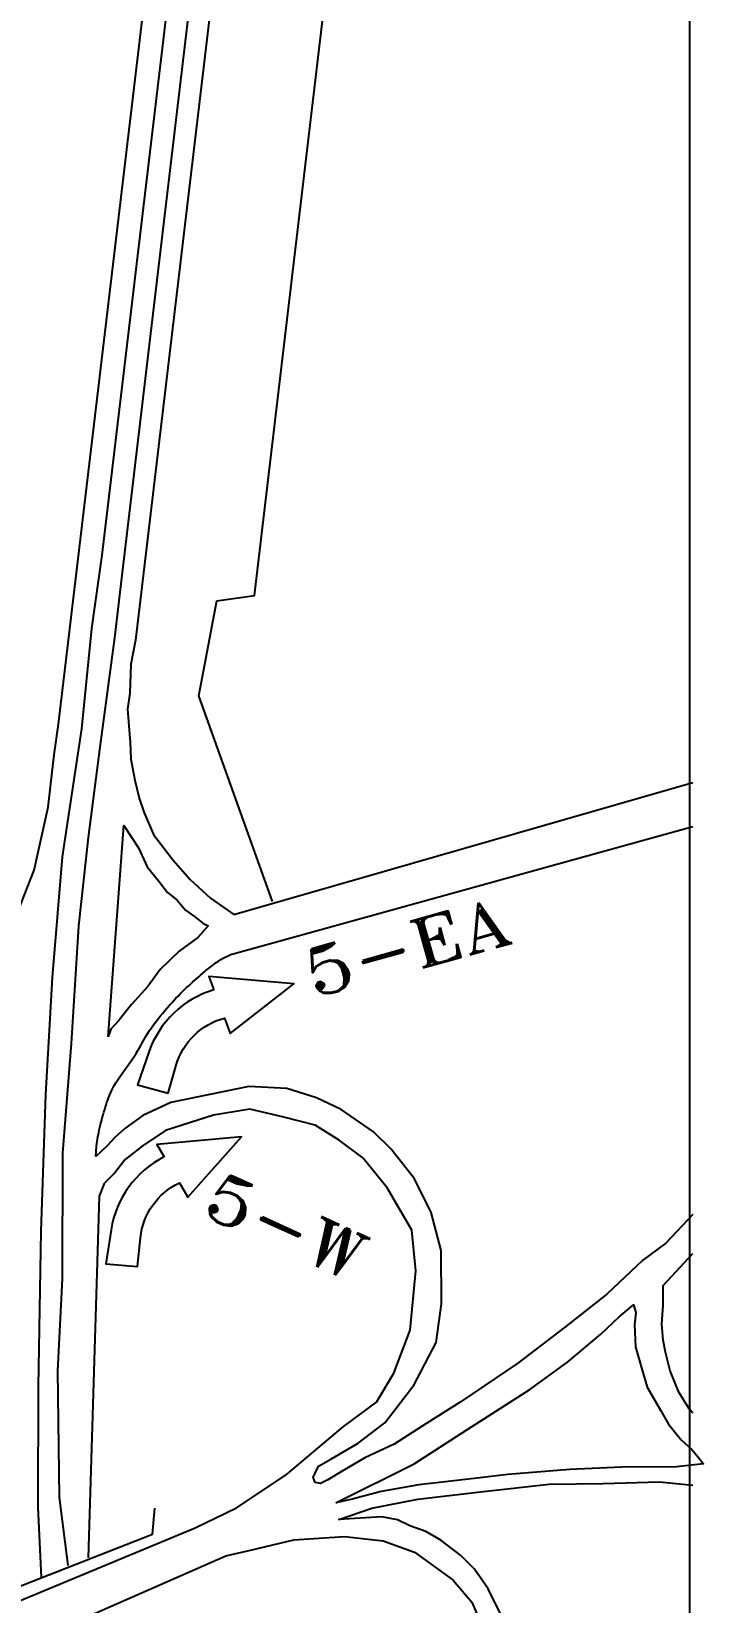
# Paper-space layout 'Cover Sheet' of a CAD drawing. Header units: inches. Extents: x 1.1 to 40.6, y 0.6 to 29.
# Drawn here: x 10.98 to 11.688, y 8.899 to 10.554 of the extents above; entities that cross this region are included whole.
import ezdxf

# ---------------------------------------------------------------- set-up
doc = ezdxf.new("R2010")
doc.units = ezdxf.units.IN
doc.header["$MEASUREMENT"] = 0
for name, color, linetype in [('N-RD-MAIN', 1, 'Continuous'), ('N-TEXT', 1, 'Continuous'), ('N-TURNARRW', 1, 'Continuous'), ('P4TIT', 7, 'Continuous')]:
    doc.layers.add(name, color=color, linetype=linetype)
doc.styles.add('TITLE', font='ROMANT', dxfattribs={"height": 0.022884})

psp = doc.layouts.new('Cover Sheet')

# ---------------------------------------------------------------- linework, layer by layer
at = {"layer": 'N-RD-MAIN', "flags": 128}
for points in [[(11.009, 9.8241), (11.5163, 14.0917), (11.6038, 14.8522), (11.6865, 15.5264)], [(10.9912, 8.9251), (10.9877, 8.9993), (10.9878, 9.1261), (10.9906, 9.29), (10.9957, 9.4341), (11.0026, 9.5574), (11.0132, 9.6843), (11.0335, 9.8191), (11.0442, 9.9251), (11.0548, 10.0022), (11.5423, 14.0978), (11.6226, 14.8578), (11.6773, 15.3011)], [(11.0191, 8.9377), (11.0101, 9.01), (11.0081, 9.143), (11.0131, 9.2397), (11.0136, 9.3722), (11.0227, 9.4876), (11.0303, 9.6118), (11.0404, 9.7049), (11.0528, 9.7998), (11.0683, 9.915), (11.0764, 9.9839), (11.5627, 14.0858), (11.6515, 14.8577), (11.6773, 15.0799)], [(11.6773, 14.8991), (11.6728, 14.8626), (11.5859, 14.089), (11.0901, 9.9128), (11.085, 9.8875), (11.0842, 9.8569), (11.0816, 9.8399), (11.083, 9.8223), (11.0845, 9.8048), (11.0851, 9.7872), (11.0893, 9.7651), (11.094, 9.7462), (11.0993, 9.7306), (11.1091, 9.7081), (11.1298, 9.6809), (11.1475, 9.6606), (11.1692, 9.6407), (11.1938, 9.6235), (11.6773, 9.7626)], [(11.2345, 9.6372), (11.1567, 9.854), (11.1759, 9.9542), (11.2155, 9.9598), (11.6811, 13.8948)], [(10.8081, 9.5269), (10.6338, 9.4713), (10.6315, 9.468), (10.6318, 9.4632), (10.6336, 9.4585), (10.66, 9.4589), (10.7101, 9.4661), (10.7464, 9.4767), (10.7557, 9.4803), (10.8115, 9.5033), (10.8442, 9.5172), (10.8805, 9.5354), (10.9159, 9.5632), (10.9338, 9.5799), (10.9468, 9.5986), (10.9628, 9.6183), (10.9835, 9.6705), (10.9982, 9.7367), (11.0043, 9.7918), (11.009, 9.8241)], [(11.1928, 9.5822), (11.6773, 9.7164)], [(11.0484, 9.3686), (11.0487, 9.3742), (11.0491, 9.3795), (11.0498, 9.3846), (11.0505, 9.3894), (11.0514, 9.394), (11.0523, 9.3983), (11.0533, 9.4023), (11.0542, 9.406), (11.0551, 9.4094), (11.0559, 9.4126), (11.0568, 9.4155), (11.0576, 9.4183), (11.0584, 9.4209), (11.0592, 9.4233), (11.06, 9.4258), (11.0608, 9.4281), (11.0617, 9.4305), (11.0627, 9.4329), (11.0637, 9.4354), (11.0649, 9.4379), (11.0662, 9.4406), (11.0677, 9.4434), (11.0694, 9.4463), (11.0714, 9.4495), (11.0736, 9.4528), (11.076, 9.4563), (11.0786, 9.4598), (11.0812, 9.4635), (11.0838, 9.4671), (11.0863, 9.4706), (11.0887, 9.474), (11.0908, 9.4772), (11.0927, 9.4803), (11.0943, 9.4831), (11.0958, 9.4858), (11.0972, 9.4883), (11.0985, 9.4909), (11.0999, 9.4934), (11.1014, 9.496), (11.103, 9.4987), (11.1048, 9.5015), (11.1069, 9.5044), (11.109, 9.5074), (11.1114, 9.5105), (11.1138, 9.5136), (11.1162, 9.5166), (11.1187, 9.5196), (11.1211, 9.5225), (11.1235, 9.5253), (11.1259, 9.528), (11.1282, 9.5306), (11.1305, 9.5331), (11.1327, 9.5355), (11.135, 9.5378), (11.1372, 9.5401), (11.1394, 9.5423), (11.1417, 9.5445), (11.1439, 9.5466), (11.1461, 9.5486), (11.1483, 9.5506), (11.1505, 9.5526), (11.1526, 9.5545), (11.1547, 9.5564), (11.1567, 9.5581), (11.1587, 9.5599), (11.1607, 9.5616), (11.1626, 9.5632), (11.1646, 9.5649), (11.1665, 9.5665), (11.1686, 9.5681), (11.1707, 9.5697), (11.1729, 9.5714), (11.1752, 9.573), (11.1776, 9.5746), (11.18, 9.5762), (11.1826, 9.5777), (11.1851, 9.5791), (11.1877, 9.5803), (11.1903, 9.5814), (11.1928, 9.5822)], [(11.6773, 9.3075), (11.6488, 9.2776), (11.6246, 9.2596), (11.5865, 9.2236), (11.542, 9.1887), (11.4929, 9.151), (11.4321, 9.11), (11.3969, 9.0879), (11.3626, 9.0658), (11.3317, 9.0513), (11.3095, 9.0383), (11.2927, 9.0281), (11.2849, 9.0242), (11.2792, 9.0254), (11.2772, 9.0308), (11.2793, 9.035), (11.2827, 9.0425), (11.2957, 9.05), (11.3248, 9.0668), (11.3528, 9.0883), (11.3833, 9.1277), (11.4069, 9.1729), (11.4124, 9.2135), (11.4119, 9.2696), (11.4014, 9.3097), (11.3841, 9.3452), (11.3591, 9.3769), (11.3408, 9.3947), (11.3068, 9.4184), (11.2809, 9.4307), (11.2496, 9.4402), (11.2093, 9.4426), (11.1272, 9.4255), (11.0979, 9.4119), (11.0789, 9.3983), (11.0684, 9.3886), (11.0603, 9.38), (11.0484, 9.3686)], [(10.855, 8.8538), (11.1531, 8.9774), (11.1964, 8.9986), (11.2489, 9.0333), (11.309, 9.084), (11.3438, 9.11), (11.3622, 9.1404), (11.3794, 9.1859), (11.3855, 9.2482), (11.3813, 9.2912), (11.3552, 9.3356), (11.3294, 9.3673), (11.3046, 9.3861), (11.2792, 9.4017), (11.2464, 9.4103), (11.2104, 9.4186), (11.1724, 9.4123), (11.1216, 9.3962), (11.0972, 9.3797), (11.0791, 9.3654), (11.0682, 9.3517), (11.0571, 9.3404), (11.0518, 9.3271), (11.0401, 8.9458)], [(11.6773, 9.0984), (11.6733, 9.1028), (11.6623, 9.1204), (11.6532, 9.1429), (11.6484, 9.1626), (11.6458, 9.1752), (11.6444, 9.192), (11.646, 9.2122), (11.6459, 9.233), (11.6773, 9.2665)], [(11.4751, 8.8864), (11.4616, 8.9134), (11.4471, 8.9339), (11.4323, 8.9487), (11.4117, 8.9647), (11.3958, 8.9738), (11.3792, 8.9797), (11.3659, 8.9859), (11.3496, 8.9893), (11.3041, 8.9865), (11.3392, 8.9981), (11.3874, 9.0077), (11.4534, 9.0154), (11.5257, 9.0237), (11.5826, 9.0243), (11.6419, 9.0259), (11.6773, 9.0225)], [(10.9006, 8.914), (10.9251, 8.8991), (11.1079, 8.9709), (11.1105, 8.9984)], [(10.7366, 8.7511), (11.1852, 8.9479), (11.2112, 8.9541), (11.2569, 8.965), (11.3103, 8.9685), (11.3508, 8.9638), (11.3839, 8.952), (11.4248, 8.9224), (11.4443, 8.8991), (11.4621, 8.858)]]:
    psp.add_lwpolyline(points, dxfattribs=at)
for points in [[(11.0614, 9.4948), (11.0779, 9.7176), (11.0934, 9.694), (11.1023, 9.6738), (11.1147, 9.6588), (11.1238, 9.6467), (11.134, 9.6387), (11.1429, 9.6282), (11.1523, 9.6217), (11.1609, 9.6144), (11.1667, 9.6116), (11.1557, 9.5995), (11.136, 9.5851), (11.1159, 9.5658), (11.1029, 9.5479), (11.086, 9.5289), (11.0721, 9.5117), (11.064, 9.503)], [(11.301, 9.0039), (11.3836, 9.0451), (11.4392, 9.0809), (11.5056, 9.1232), (11.545, 9.152), (11.5803, 9.1814), (11.5997, 9.1998), (11.6147, 9.2123), (11.617, 9.2044), (11.6156, 9.1915), (11.6167, 9.1683), (11.6223, 9.1487), (11.629, 9.1259), (11.643, 9.1014), (11.6514, 9.0868), (11.6648, 9.0703), (11.676, 9.0599), (11.6831, 9.0517), (11.6885, 9.0449), (11.6567, 9.0415), (11.6101, 9.0418), (11.5477, 9.0391), (11.4824, 9.0338), (11.441, 9.0289), (11.3886, 9.023), (11.349, 9.0158), (11.3184, 9.0077)]]:
    psp.add_lwpolyline(points, close=True, dxfattribs=at)
at = {"layer": 'N-TURNARRW', "flags": 128}
for points in [[(11.1725, 9.5443, 0.241773), (11.1041, 9.4786), (11.0923, 9.4444), (11.1245, 9.4355), (11.133, 9.4649, -0.262917), (11.1837, 9.5145), (11.1898, 9.4982), (11.2568, 9.5507), (11.1673, 9.5583)], [(11.1201, 9.3683, 0.241773), (11.0644, 9.2915), (11.0588, 9.2558), (11.0921, 9.2527), (11.0953, 9.2831, -0.262917), (11.1364, 9.341), (11.1453, 9.326), (11.2019, 9.3895), (11.1125, 9.3812)]]:
    psp.add_lwpolyline(points, format="xyb", close=True, dxfattribs=at)
at = {"layer": 'P4TIT'}
psp.add_lwpolyline([(11.6738, 15.5264), (11.6738, 8.0014), (3.8738, 8.0014), (3.8738, 15.5264)], close=True, dxfattribs=at)

# ---------------------------------------------------------------- texts
at = {"layer": 'N-TEXT', "style": 'TITLE', "width": 1.2}
for s, rotation, p in [('5-EA', 15.52, (11.2764, 9.5355)), ('5-W', 335.5056, (11.1574, 9.3086))]:
    psp.add_text(s, height=0.05, rotation=rotation, dxfattribs=at).set_placement(p)

doc.saveas('drawing.dxf')
